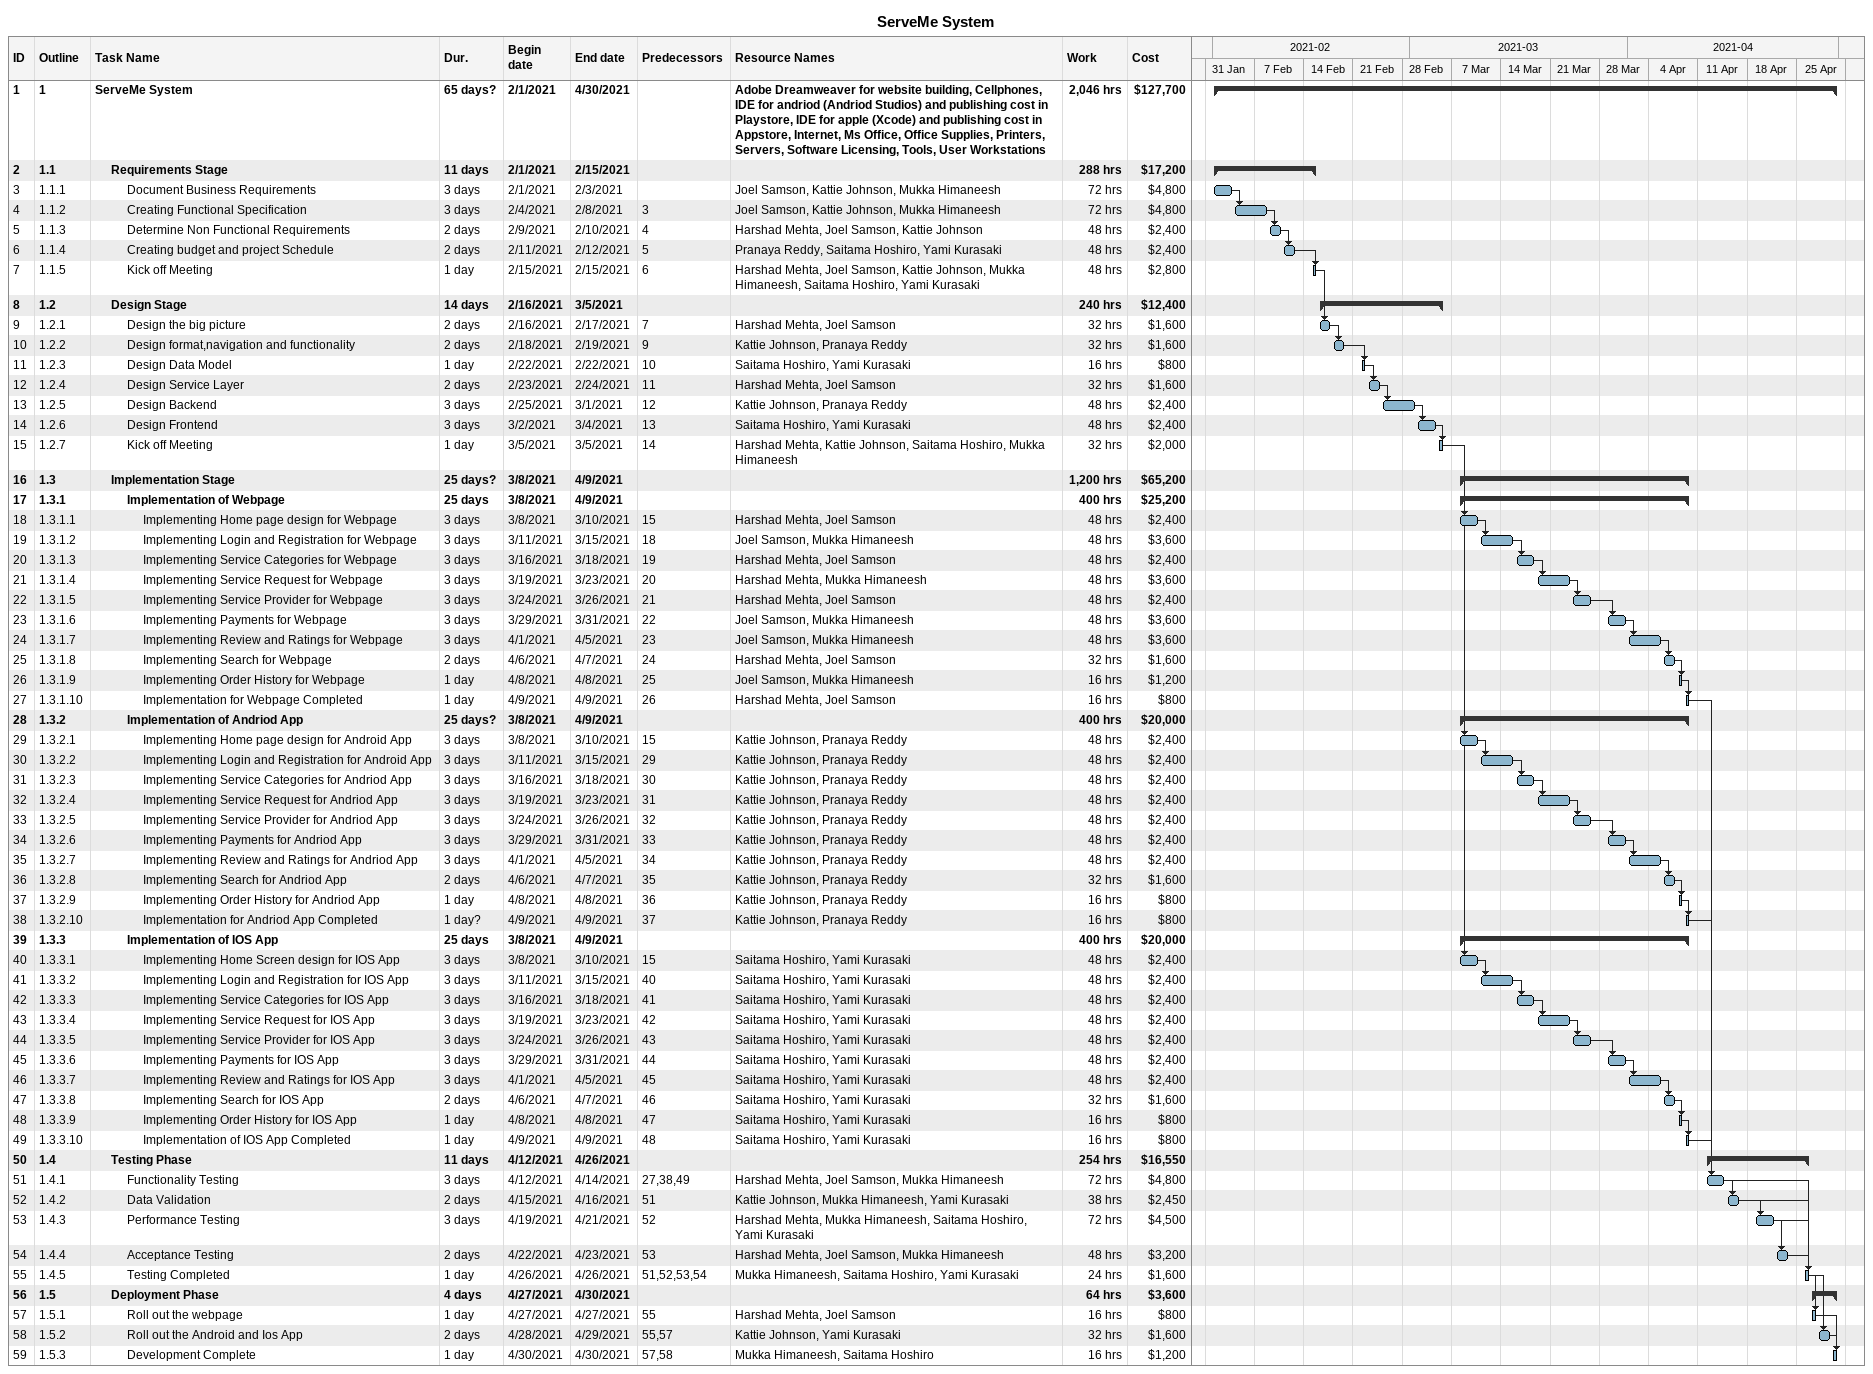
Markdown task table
ServeMe System

| ID | WBS | Task | Duration | Start | Finish | Predecessors | Resources | Work (h) | Cost ($) |
|---|---|---|---|---|---|---|---|---|---|
| 1 | 1 | **ServeMe System** | 65d? | 2021-02-01 | 2021-04-30 |  | Adobe Dreamweaver for website building, Cellphones, IDE for andriod (Andriod Studios) and publishing cost in Playstore, IDE for apple (Xcode) and publishing cost in Appstore, Internet, Ms Office, Office Supplies, Printers, Servers, Software Licensing, Tools, User Workstations | 2046 | 127700 |
| 2 | 1.1 | **Requirements Stage** | 11d | 2021-02-01 | 2021-02-15 |  |  | 288 | 17200 |
| 3 | 1.1.1 | Document Business Requirements | 3d | 2021-02-01 | 2021-02-03 |  | Joel Samson, Kattie Johnson, Mukka Himaneesh | 72 | 4800 |
| 4 | 1.1.2 | Creating Functional Specification | 3d | 2021-02-04 | 2021-02-08 | 3 | Joel Samson, Kattie Johnson, Mukka Himaneesh | 72 | 4800 |
| 5 | 1.1.3 | Determine Non Functional Requirements | 2d | 2021-02-09 | 2021-02-10 | 4 | Harshad Mehta, Joel Samson, Kattie Johnson | 48 | 2400 |
| 6 | 1.1.4 | Creating budget and project Schedule | 2d | 2021-02-11 | 2021-02-12 | 5 | Pranaya Reddy, Saitama Hoshiro, Yami Kurasaki | 48 | 2400 |
| 7 | 1.1.5 | Kick off Meeting | 1d | 2021-02-15 | 2021-02-15 | 6 | Harshad Mehta, Joel Samson, Kattie Johnson, Mukka Himaneesh, Saitama Hoshiro, Yami Kurasaki | 48 | 2800 |
| 8 | 1.2 | **Design Stage** | 14d | 2021-02-16 | 2021-03-05 |  |  | 240 | 12400 |
| 9 | 1.2.1 | Design the big picture | 2d | 2021-02-16 | 2021-02-17 | 7 | Harshad Mehta, Joel Samson | 32 | 1600 |
| 10 | 1.2.2 | Design format,navigation and functionality | 2d | 2021-02-18 | 2021-02-19 | 9 | Kattie Johnson, Pranaya Reddy | 32 | 1600 |
| 11 | 1.2.3 | Design Data Model | 1d | 2021-02-22 | 2021-02-22 | 10 | Saitama Hoshiro, Yami Kurasaki | 16 | 800 |
| 12 | 1.2.4 | Design Service Layer | 2d | 2021-02-23 | 2021-02-24 | 11 | Harshad Mehta, Joel Samson | 32 | 1600 |
| 13 | 1.2.5 | Design Backend | 3d | 2021-02-25 | 2021-03-01 | 12 | Kattie Johnson, Pranaya Reddy | 48 | 2400 |
| 14 | 1.2.6 | Design Frontend | 3d | 2021-03-02 | 2021-03-04 | 13 | Saitama Hoshiro, Yami Kurasaki | 48 | 2400 |
| 15 | 1.2.7 | Kick off Meeting | 1d | 2021-03-05 | 2021-03-05 | 14 | Harshad Mehta, Kattie Johnson, Saitama Hoshiro, Mukka Himaneesh | 32 | 2000 |
| 16 | 1.3 | **Implementation Stage** | 25d? | 2021-03-08 | 2021-04-09 |  |  | 1200 | 65200 |
| 17 | 1.3.1 | **Implementation of Webpage** | 25d | 2021-03-08 | 2021-04-09 |  |  | 400 | 25200 |
| 18 | 1.3.1.1 | Implementing Home page design for Webpage | 3d | 2021-03-08 | 2021-03-10 | 15 | Harshad Mehta, Joel Samson | 48 | 2400 |
| 19 | 1.3.1.2 | Implementing Login and Registration for Webpage | 3d | 2021-03-11 | 2021-03-15 | 18 | Joel Samson, Mukka Himaneesh | 48 | 3600 |
| 20 | 1.3.1.3 | Implementing Service Categories for Webpage | 3d | 2021-03-16 | 2021-03-18 | 19 | Harshad Mehta, Joel Samson | 48 | 2400 |
| 21 | 1.3.1.4 | Implementing Service Request for Webpage | 3d | 2021-03-19 | 2021-03-23 | 20 | Harshad Mehta, Mukka Himaneesh | 48 | 3600 |
| 22 | 1.3.1.5 | Implementing Service Provider for Webpage | 3d | 2021-03-24 | 2021-03-26 | 21 | Harshad Mehta, Joel Samson | 48 | 2400 |
| 23 | 1.3.1.6 | Implementing Payments for Webpage | 3d | 2021-03-29 | 2021-03-31 | 22 | Joel Samson, Mukka Himaneesh | 48 | 3600 |
| 24 | 1.3.1.7 | Implementing Review and Ratings for Webpage | 3d | 2021-04-01 | 2021-04-05 | 23 | Joel Samson, Mukka Himaneesh | 48 | 3600 |
| 25 | 1.3.1.8 | Implementing Search for Webpage | 2d | 2021-04-06 | 2021-04-07 | 24 | Harshad Mehta, Joel Samson | 32 | 1600 |
| 26 | 1.3.1.9 | Implementing Order History for Webpage | 1d | 2021-04-08 | 2021-04-08 | 25 | Joel Samson, Mukka Himaneesh | 16 | 1200 |
| 27 | 1.3.1.10 | Implementation for Webpage Completed | 1d | 2021-04-09 | 2021-04-09 | 26 | Harshad Mehta, Joel Samson | 16 | 800 |
| 28 | 1.3.2 | **Implementation of Andriod App** | 25d? | 2021-03-08 | 2021-04-09 |  |  | 400 | 20000 |
| 29 | 1.3.2.1 | Implementing Home page design for Android App | 3d | 2021-03-08 | 2021-03-10 | 15 | Kattie Johnson, Pranaya Reddy | 48 | 2400 |
| 30 | 1.3.2.2 | Implementing Login and Registration for Android App | 3d | 2021-03-11 | 2021-03-15 | 29 | Kattie Johnson, Pranaya Reddy | 48 | 2400 |
| 31 | 1.3.2.3 | Implementing Service Categories for Andriod App | 3d | 2021-03-16 | 2021-03-18 | 30 | Kattie Johnson, Pranaya Reddy | 48 | 2400 |
| 32 | 1.3.2.4 | Implementing Service Request for Andriod App | 3d | 2021-03-19 | 2021-03-23 | 31 | Kattie Johnson, Pranaya Reddy | 48 | 2400 |
| 33 | 1.3.2.5 | Implementing Service Provider for Andriod App | 3d | 2021-03-24 | 2021-03-26 | 32 | Kattie Johnson, Pranaya Reddy | 48 | 2400 |
| 34 | 1.3.2.6 | Implementing Payments for Andriod App | 3d | 2021-03-29 | 2021-03-31 | 33 | Kattie Johnson, Pranaya Reddy | 48 | 2400 |
| 35 | 1.3.2.7 | Implementing Review and Ratings for Andriod App | 3d | 2021-04-01 | 2021-04-05 | 34 | Kattie Johnson, Pranaya Reddy | 48 | 2400 |
| 36 | 1.3.2.8 | Implementing Search for Andriod App | 2d | 2021-04-06 | 2021-04-07 | 35 | Kattie Johnson, Pranaya Reddy | 32 | 1600 |
| 37 | 1.3.2.9 | Implementing Order History for Andriod App | 1d | 2021-04-08 | 2021-04-08 | 36 | Kattie Johnson, Pranaya Reddy | 16 | 800 |
| 38 | 1.3.2.10 | Implementation for Andriod App Completed | 1d? | 2021-04-09 | 2021-04-09 | 37 | Kattie Johnson, Pranaya Reddy | 16 | 800 |
| 39 | 1.3.3 | **Implementation of IOS App** | 25d | 2021-03-08 | 2021-04-09 |  |  | 400 | 20000 |
| 40 | 1.3.3.1 | Implementing Home Screen design for IOS App | 3d | 2021-03-08 | 2021-03-10 | 15 | Saitama Hoshiro, Yami Kurasaki | 48 | 2400 |
| 41 | 1.3.3.2 | Implementing Login and Registration for IOS App | 3d | 2021-03-11 | 2021-03-15 | 40 | Saitama Hoshiro, Yami Kurasaki | 48 | 2400 |
| 42 | 1.3.3.3 | Implementing Service Categories for IOS App | 3d | 2021-03-16 | 2021-03-18 | 41 | Saitama Hoshiro, Yami Kurasaki | 48 | 2400 |
| 43 | 1.3.3.4 | Implementing Service Request for IOS App | 3d | 2021-03-19 | 2021-03-23 | 42 | Saitama Hoshiro, Yami Kurasaki | 48 | 2400 |
| 44 | 1.3.3.5 | Implementing Service Provider for IOS App | 3d | 2021-03-24 | 2021-03-26 | 43 | Saitama Hoshiro, Yami Kurasaki | 48 | 2400 |
| 45 | 1.3.3.6 | Implementing Payments for IOS App | 3d | 2021-03-29 | 2021-03-31 | 44 | Saitama Hoshiro, Yami Kurasaki | 48 | 2400 |
| 46 | 1.3.3.7 | Implementing Review and Ratings for IOS App | 3d | 2021-04-01 | 2021-04-05 | 45 | Saitama Hoshiro, Yami Kurasaki | 48 | 2400 |
| 47 | 1.3.3.8 | Implementing Search for IOS App | 2d | 2021-04-06 | 2021-04-07 | 46 | Saitama Hoshiro, Yami Kurasaki | 32 | 1600 |
| 48 | 1.3.3.9 | Implementing Order History for IOS App | 1d | 2021-04-08 | 2021-04-08 | 47 | Saitama Hoshiro, Yami Kurasaki | 16 | 800 |
| 49 | 1.3.3.10 | Implementation of IOS App Completed | 1d | 2021-04-09 | 2021-04-09 | 48 | Saitama Hoshiro, Yami Kurasaki | 16 | 800 |
| 50 | 1.4 | **Testing Phase** | 11d | 2021-04-12 | 2021-04-26 |  |  | 254 | 16550 |
| 51 | 1.4.1 | Functionality Testing | 3d | 2021-04-12 | 2021-04-14 | 27, 38, 49 | Harshad Mehta, Joel Samson, Mukka Himaneesh | 72 | 4800 |
| 52 | 1.4.2 | Data Validation | 2d | 2021-04-15 | 2021-04-16 | 51 | Kattie Johnson, Mukka Himaneesh, Yami Kurasaki | 38 | 2450 |
| 53 | 1.4.3 | Performance Testing | 3d | 2021-04-19 | 2021-04-21 | 52 | Harshad Mehta, Mukka Himaneesh, Saitama Hoshiro, Yami Kurasaki | 72 | 4500 |
| 54 | 1.4.4 | Acceptance Testing | 2d | 2021-04-22 | 2021-04-23 | 53 | Harshad Mehta, Joel Samson, Mukka Himaneesh | 48 | 3200 |
| 55 | 1.4.5 | Testing Completed | 1d | 2021-04-26 | 2021-04-26 | 51, 52, 53, 54 | Mukka Himaneesh, Saitama Hoshiro, Yami Kurasaki | 24 | 1600 |
| 56 | 1.5 | **Deployment Phase** | 4d | 2021-04-27 | 2021-04-30 |  |  | 64 | 3600 |
| 57 | 1.5.1 | Roll out the webpage | 1d | 2021-04-27 | 2021-04-27 | 55 | Harshad Mehta, Joel Samson | 16 | 800 |
| 58 | 1.5.2 | Roll out the Android and Ios App | 2d | 2021-04-28 | 2021-04-29 | 55, 57 | Kattie Johnson, Yami Kurasaki | 32 | 1600 |
| 59 | 1.5.3 | Development Complete | 1d | 2021-04-30 | 2021-04-30 | 57, 58 | Mukka Himaneesh, Saitama Hoshiro | 16 | 1200 |
